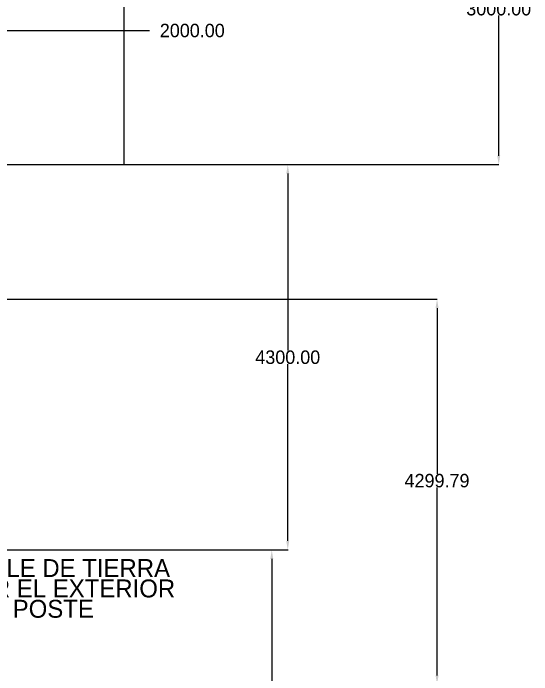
# Model space of a CAD drawing. Header units: centimetres. Extents: x -3 to 132800, y -60 to 85992.
# Drawn here: x 18471 to 24263, y 68464 to 75847 of the extents above; entities that cross this region are included whole.
import ezdxf

# ---------------------------------------------------------------- set-up
doc = ezdxf.new("R2010")
doc.units = ezdxf.units.CM
doc.header["$LTSCALE"] = 10
doc.header["$MEASUREMENT"] = 0
doc.layers.get('0').update_dxf_attribs({"linetype": 'CONTINUOUS'})
doc.layers.get('DEFPOINTS').update_dxf_attribs({"color": 2, "linetype": 'CONTINUOUS'})
doc.layers.add('DIM', color=252, linetype='CONTINUOUS')
doc.styles.get("Standard").update_dxf_attribs({"font": ''})
doc.styles.get('Standard').set_extended_font_data('Zurich Ex BT')
doc.dimstyles.get("Standard").update_dxf_attribs({"dimtxt": 500, "dimasz": 500, "dimexe": 3, "dimexo": 200, "dimgap": 0.09, "dimtad": 0, "dimtih": 1, "dimtoh": 1, "dimzin": 0, "dimdsep": 46, "dimtxsty": 'Standard', "dimcen": 0.09, "dimclrd": 256, "dimclre": 256, "dimclrt": 256, "dimadec": 0, "dimazin": 0, "dimtfac": 1, "dimtofl": 0, "dimtmove": 0, "dimatfit": 3, "dimfxl": 0, "dimtolj": 1, "dimtzin": 0, "dimlwd": -1, "dimarcsym": 0})

# ---------------------------------------------------------------- blocks, each defined once
blk = doc.blocks.new('*D7')
at = {"layer": 'DEFPOINTS', "color": 0}
for p in [(17569.7, 75653), (17569.7, 74156.9), (15569.7, 73596.9)]:
    blk.add_point(p, dxfattribs=at)
at = {"layer": 'DIM', "lineweight": -2}
for p, q in [((15569.7, 73796.9), (15569.7, 75656)), ((17569.7, 74356.9), (17569.7, 75656))]:
    blk.add_line(p, q, dxfattribs=at)
at = {"layer": 'DIM'}
for p, q in [((15669.7, 75653), (17469.7, 75653)), ((17569.7, 75653), (19994.3, 75653))]:
    blk.add_line(p, q, dxfattribs=at)
for points in [[(15669.7, 75669.7), (15669.7, 75636.3), (15569.7, 75653)], [(17469.7, 75669.7), (17469.7, 75636.3), (17569.7, 75653)]]:
    blk.add_solid(points, dxfattribs=at)
at = {"layer": 'DIM', "insert": (20470.6, 75653), "char_height": 150, "attachment_point": 5}
blk.add_mtext('\\A1;2000.00', dxfattribs=at)
blk = doc.blocks.new('*D9')
at = {"layer": 'DEFPOINTS', "color": 0}
for p in [(18515.3, 77156.9), (19705.1, 74156.9), (23893.5, 74156.9)]:
    blk.add_point(p, dxfattribs=at)
at = {"layer": 'DIM', "lineweight": -2}
for p, q in [((18715.3, 77156.9), (23896.5, 77156.9)), ((19905.1, 74156.9), (23896.5, 74156.9))]:
    blk.add_line(p, q, dxfattribs=at)
at = {"layer": 'DIM'}
for p, q in [((23893.5, 77056.9), (23893.5, 75973.2)), ((23893.5, 74256.9), (23893.5, 75820.5))]:
    blk.add_line(p, q, dxfattribs=at)
for points in [[(23876.8, 77056.9), (23910.1, 77056.9), (23893.5, 77156.9)], [(23876.8, 74256.9), (23910.1, 74256.9), (23893.5, 74156.9)]]:
    blk.add_solid(points, dxfattribs=at)
at = {"layer": 'DIM', "insert": (23893.5, 75896.8), "char_height": 150, "attachment_point": 5}
blk.add_mtext('\\A1;3000.00', dxfattribs=at)
blk = doc.blocks.new('*D10')
at = {"layer": 'DEFPOINTS', "color": 0}
for p in [(19725.1, 69856.9), (19705.1, 65556.9), (21358.6, 65556.9)]:
    blk.add_point(p, dxfattribs=at)
at = {"layer": 'DIM', "lineweight": -2}
for p, q in [((19925.1, 69856.9), (21361.6, 69856.9)), ((19905.1, 65556.9), (21361.6, 65556.9))]:
    blk.add_line(p, q, dxfattribs=at)
at = {"layer": 'DIM'}
for p, q in [((21358.6, 69756.9), (21358.6, 67783.3)), ((21358.6, 65656.9), (21358.6, 67630.6))]:
    blk.add_line(p, q, dxfattribs=at)
for points in [[(21342, 69756.9), (21375.3, 69756.9), (21358.6, 69856.9)], [(21342, 65656.9), (21375.3, 65656.9), (21358.6, 65556.9)]]:
    blk.add_solid(points, dxfattribs=at)
at = {"layer": 'DIM', "insert": (21358.6, 67706.9), "char_height": 150, "attachment_point": 5}
blk.add_mtext('\\A1;4300.00', dxfattribs=at)
blk = doc.blocks.new('*D22')
at = {"layer": 'DEFPOINTS', "color": 0}
for p in [(17569.7, 74156.9), (17637.4, 69856.9), (21537.1, 69856.9)]:
    blk.add_point(p, dxfattribs=at)
at = {"layer": 'DIM', "lineweight": -2}
for p, q in [((17769.7, 74156.9), (21540.1, 74156.9)), ((17837.4, 69856.9), (21540.1, 69856.9))]:
    blk.add_line(p, q, dxfattribs=at)
at = {"layer": 'DIM'}
for p, q in [((21537.1, 74056.9), (21537.1, 72083.3)), ((21537.1, 69956.9), (21537.1, 71930.6))]:
    blk.add_line(p, q, dxfattribs=at)
for points in [[(21520.5, 74056.9), (21553.8, 74056.9), (21537.1, 74156.9)], [(21520.5, 69956.9), (21553.8, 69956.9), (21537.1, 69856.9)]]:
    blk.add_solid(points, dxfattribs=at)
at = {"layer": 'DIM', "insert": (21537.1, 72006.9), "char_height": 150, "attachment_point": 5}
blk.add_mtext('\\A1;4300.00', dxfattribs=at)
blk = doc.blocks.new('*D27')
at = {"layer": 'DEFPOINTS', "color": 0}
for p in [(17090.9, 72656.9), (17158.8, 68357.1), (23204.5, 68357.1)]:
    blk.add_point(p, dxfattribs=at)
at = {"layer": 'DIM', "lineweight": -2}
for p, q in [((17290.9, 72656.9), (23207.5, 72656.9)), ((17358.8, 68357.1), (23207.5, 68357.1))]:
    blk.add_line(p, q, dxfattribs=at)
at = {"layer": 'DIM'}
for p, q in [((23204.5, 72556.9), (23204.5, 70705.8)), ((23204.5, 68457.1), (23204.5, 70553))]:
    blk.add_line(p, q, dxfattribs=at)
for points in [[(23187.8, 72556.9), (23221.2, 72556.9), (23204.5, 72656.9)], [(23187.8, 68457.1), (23221.2, 68457.1), (23204.5, 68357.1)]]:
    blk.add_solid(points, dxfattribs=at)
at = {"layer": 'DIM', "insert": (23204.5, 70629.4), "char_height": 150, "attachment_point": 5}
blk.add_mtext('\\A1;4299.79', dxfattribs=at)

msp = doc.modelspace()

# ---------------------------------------------------------------- linework, layer by layer
at = {"layer": 'DIM'}
msp.add_line((19705.068, 77156.929), (19705.068, 74156.929), dxfattribs=at)

# ---------------------------------------------------------------- texts
for s, p in [('CABLE DE TIERRA ', (17844.497, 69554.582)), ('POR EL EXTERIOR ', (17857.341, 69326.983)), ('DEL POSTE', (17870.314, 69099.961))]:
    msp.add_text(s, height=200).set_placement(p)

# ---------------------------------------------------------------- dimensions: what is measured, and where the dimension line sits
for base, p1, p2, picture, middle in [((23893.482, 74156.929), (18515.33, 77156.929), (19705.068, 74156.929), '*D9', (23893.482, 75896.848)), ((23204.494, 68357.139), (17090.942, 72656.929), (17158.787, 68357.139), '*D27', (23204.494, 70629.397))]:
    dim = msp.add_linear_dim(base=base, p1=p1, p2=p2, angle=90, dimstyle='Standard', override={"dimtxt": 150, "dimasz": 100}, dxfattribs=at)
    dim.commit()
    dim.dimension.update_dxf_attribs({"geometry": picture, "text_midpoint": middle, "dimtype": 160})
dim = msp.add_linear_dim(base=(17569.669, 75653.016), p1=(15569.669, 73596.929), p2=(17569.669, 74156.929), dimstyle='Standard', override={"dimtxt": 150, "dimasz": 100}, dxfattribs=at)
dim.commit()
dim.dimension.update_dxf_attribs({"geometry": '*D7', "text_midpoint": (20470.569, 75653.016), "dimtype": 160})
for base, p1, p2, picture, middle in [((21537.149, 69856.929), (17569.669, 74156.929), (17637.395, 69856.929), '*D22', (21537.149, 72006.929)), ((21358.637, 65556.929), (19725.068, 69856.929), (19705.068, 65556.929), '*D10', (21358.637, 67706.929))]:
    dim = msp.add_linear_dim(base=base, p1=p1, p2=p2, angle=90, dimstyle='Standard', override={"dimtxt": 150, "dimasz": 100}, dxfattribs=at)
    dim.commit()
    dim.dimension.update_dxf_attribs({"geometry": picture, "text_midpoint": middle})

doc.saveas('drawing.dxf')
